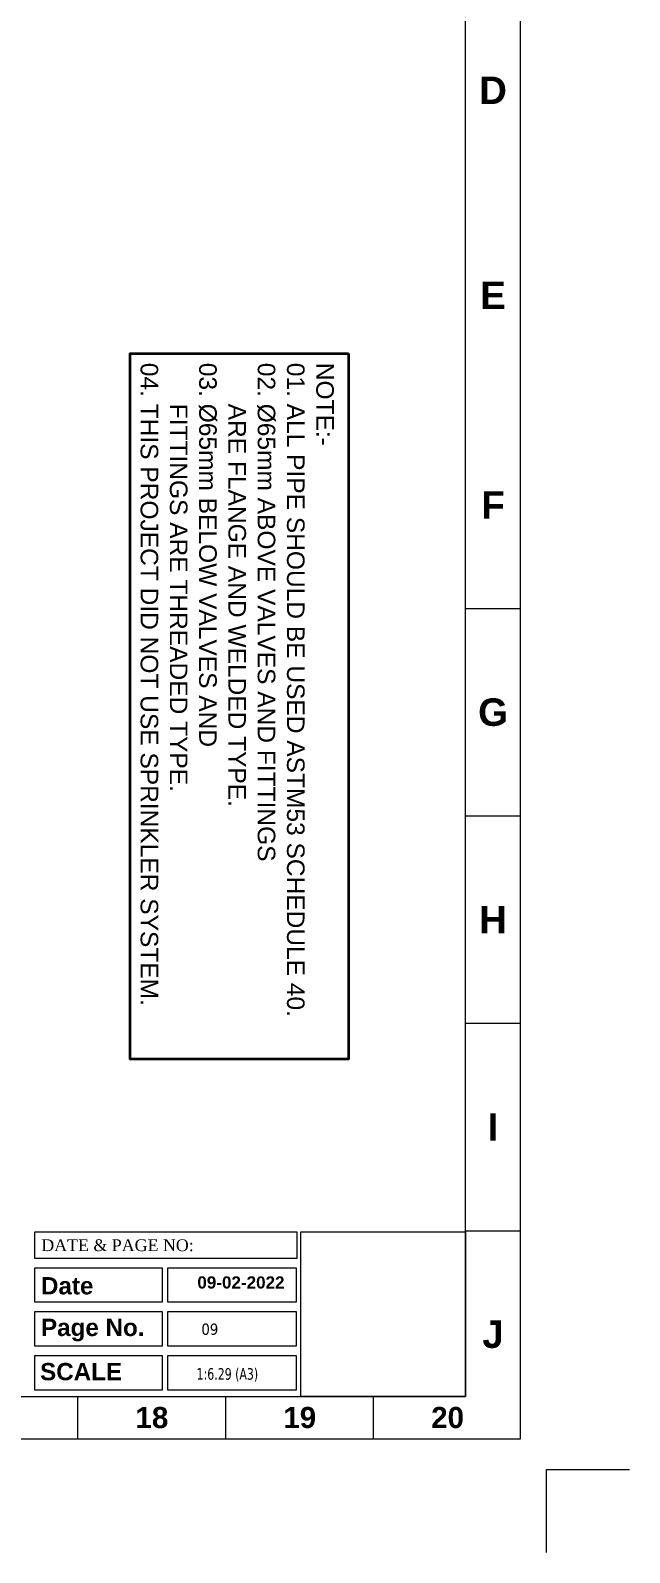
# Model space of a CAD drawing. Header units: inches. Extents: x -98933 to 1585249, y -3352739 to 192771.
# Drawn here: x 26292 to 26805, y 49140 to 50444 of the extents above; entities that cross this region are included whole.
import ezdxf

# ---------------------------------------------------------------- set-up
doc = ezdxf.new("R2010")
doc.units = ezdxf.units.IN
doc.header["$MEASUREMENT"] = 0
doc.layers.get('Defpoints').update_dxf_attribs({"lineweight": 0})
doc.layers.add('-TB', color=7, linetype='Continuous')
doc.layers.add('FIREFIGHTING', color=241, linetype='Continuous')
for name, color, linetype, lineweight in [('FF-VALVES', 170, 'Continuous', 18), ('Inline', 7, 'Continuous', 0), ('NI_TEXT', 144, 'Continuous', 15), ('Outline', 7, 'Continuous', 0), ('Scale', 7, 'Continuous', 0), ('Scale_Text', 7, 'Continuous', 0), ('SHEET', 186, 'Continuous', 35), ('TEXT_TITLEBOX', 7, 'Continuous', 13), ('Titelblk', 7, 'Continuous', 25), ('TITLE', 7, 'Continuous', 20)]:
    doc.layers.add(name, color=color, linetype=linetype, lineweight=lineweight)
doc.styles.add('AREAL', font='arial.ttf')
doc.styles.add('arial narrow', font='tahoma.ttf')
doc.styles.add('SHT-TEXT-1', font='times.ttf', dxfattribs={"height": 12})
doc.styles.get("Standard").update_dxf_attribs({"font": 'arialbd.ttf', "height": 24})

# ---------------------------------------------------------------- blocks, each defined once
blk = doc.blocks.new('www')
at = {"layer": 'SHEET', "color": 7}
blk.add_lwpolyline([(-53842.73, 39693.39), (-53450.73, 39693.39), (-53450.73, 39572.23), (-53842.73, 39572.23)], close=True, dxfattribs=at)
at = {"layer": 'NI_TEXT', "insert": (-53837.57, 39685.33), "char_height": 9.7537, "width": 1359.5649, "attachment_point": 1, "style": 'AREAL'}
blk.add_mtext('{\\C5;NOTE:-\\C96;\\P\\C0;01. ALL PIPE SHOULD BE USED ASTM53 SCHEDULE 40.\\P02. Ø65mm ABOVE VALVES AND FITTINGS \\P      ARE FLANGE AND WELDED TYPE.\\P03. Ø65mm BELOW VALVES AND \\P      FITTINGS ARE THREADED TYPE.\\P04. THIS PROJECT DID NOT USE SPRINKLER SYSTEM.}', dxfattribs=at)
blk = doc.blocks.new('PAGE')
at = {"layer": 'Inline', "color": 252, "lineweight": 15}
blk.add_lwpolyline([(178051640.63, 22656441.11), (178051640.63, 22657235.79), (178050505.36, 22657235.79), (178050505.36, 22656441.11)], close=True, dxfattribs=at)
at = {"layer": 'Outline', "color": 252, "lineweight": 15}
for p, q in [((178051662.57, 22656424.24), (178051662.57, 22657252.66)), ((178050483.42, 22656424.24), (178051662.57, 22656424.24))]:
    blk.add_line(p, q, dxfattribs=at)
at = {"layer": 'Scale', "color": 252, "lineweight": 9}
for p, q in [((178051640.63, 22656755.67), (178051662.57, 22656755.67)), ((178051640.63, 22656672.88), (178051662.57, 22656672.88)), ((178051640.63, 22656590.1), (178051662.57, 22656590.1)), ((178051640.63, 22656507.32), (178051662.57, 22656507.32)), ((178051640.63, 22656507.32), (178051662.57, 22656507.32)), ((178051640.63, 22656507.32), (178051662.57, 22656507.32)), ((178051485.98, 22656424.24), (178051485.98, 22656441.11)), ((178051544.98, 22656424.24), (178051544.98, 22656441.11)), ((178051603.97, 22656424.24), (178051603.97, 22656441.11))]:
    blk.add_line(p, q, dxfattribs=at)
at = {"layer": 'Scale_Text', "color": 252, "lineweight": 13, "attachment_point": 5}
for s, insert, char_height, width in [('D', (178051651.6, 22656962.62), 10.97, 8.3603), ('E', (178051651.6, 22656880.75), 10.97, 8.3603), ('F', (178051651.6, 22656797.06), 10.97, 8.3603), ('G', (178051651.6, 22656714.27), 10.97, 8.3603), ('H', (178051651.6, 22656631.49), 10.97, 8.3603), ('I', (178051651.6, 22656548.71), 10.97, 8.3603), ('J', (178051651.6, 22656465.93), 10.97, 8.3603), ('18', (178051515.48, 22656432.67), 8.435, 2.5102), ('19', (178051574.48, 22656432.67), 8.435, 2.5102), ('20', (178051633.47, 22656432.67), 8.435, 2.5102)]:
    blk.add_mtext(s, dxfattribs=dict(at, insert=insert, char_height=char_height, width=width))
blk = doc.blocks.new('Title')
at = {"layer": 'Defpoints', "color": 1, "ltscale": 10}
blk.add_lwpolyline([(-98623, -88042.4), (-98623, -87942.4), (-98523, -87942.4)], dxfattribs=at)
at = {"layer": 'Titelblk', "color": 3, "linetype": 'Continuous', "lineweight": 0, "xscale": 3.014611567961765, "yscale": 3.014611567959946, "zscale": 3.014611567966516}
blk.add_blockref('PAGE', (-536855255.8, -68388224), dxfattribs=at)

msp = doc.modelspace()

# ---------------------------------------------------------------- linework, layer by layer
at = {"layer": 'TEXT_TITLEBOX'}
for p, q in [((26295.87, 49392.23), (26295.87, 49414.9)), ((26295.87, 49414.9), (26520.26, 49414.9)), ((26520.26, 49414.9), (26520.26, 49392.23)), ((26523.6, 49273.93), (26523.6, 49414.9)), ((26523.6, 49414.9), (26664.56, 49414.9)), ((26664.56, 49414.9), (26664.56, 49273.93)), ((26520.26, 49392.23), (26295.87, 49392.23)), ((26295.87, 49354.59), (26295.87, 49384.28)), ((26295.87, 49384.28), (26404.97, 49384.28)), ((26404.97, 49384.28), (26404.97, 49354.59)), ((26409.61, 49354.59), (26409.61, 49384.28)), ((26409.61, 49384.28), (26519.69, 49384.28)), ((26519.69, 49384.28), (26519.69, 49354.59)), ((26404.97, 49354.59), (26295.87, 49354.59)), ((26295.87, 49316.95), (26295.87, 49346.64)), ((26295.87, 49346.64), (26404.97, 49346.64)), ((26404.97, 49346.64), (26404.97, 49316.95)), ((26519.69, 49354.59), (26409.61, 49354.59)), ((26409.61, 49316.95), (26409.61, 49346.64)), ((26409.61, 49346.64), (26519.69, 49346.64)), ((26519.69, 49346.64), (26519.69, 49316.95)), ((26404.97, 49316.95), (26295.87, 49316.95)), ((26519.69, 49316.95), (26409.61, 49316.95)), ((26295.87, 49279.31), (26295.87, 49309)), ((26295.87, 49309), (26404.97, 49309)), ((26404.97, 49309), (26404.97, 49279.31)), ((26409.61, 49279.31), (26409.61, 49309)), ((26409.61, 49309), (26519.69, 49309)), ((26519.69, 49309), (26519.69, 49279.31)), ((26404.97, 49279.31), (26295.87, 49279.31)), ((26519.69, 49279.31), (26409.61, 49279.31)), ((26664.56, 49273.93), (26523.6, 49273.93))]:
    msp.add_line(p, q, dxfattribs=at)

# ---------------------------------------------------------------- block references
at = {"layer": 'FIREFIGHTING', "color": 201, "xscale": 1.541805160435615, "yscale": 1.541805160435615, "zscale": 1.541805160450333, "rotation": 270}
msp.add_blockref('www', (-34635.21, -32847.59), dxfattribs=at)
at = {"layer": 'TITLE', "xscale": 0.7117836411130156, "yscale": 0.7117836411130156, "zscale": 0.7117836352222188}
msp.add_blockref('Title', (96932.06, 111807.33), dxfattribs=at)

# ---------------------------------------------------------------- texts
at = {"layer": '-TB', "lineweight": 0, "insert": (26438.43, 49336.43), "char_height": 9.65, "width": 34.2122, "attachment_point": 1, "style": 'arial narrow'}
msp.add_mtext('09', dxfattribs=at)
at = {"layer": 'FF-VALVES', "color": 7, "style": 'arial narrow', "width": 0.8}
msp.add_text('1:6.29 (A3)', height=9.937, dxfattribs=at).set_placement((26434.34, 49288.31))
at = {"layer": 'TEXT_TITLEBOX', "lineweight": 25, "style": 'SHT-TEXT-1'}
msp.add_text('DATE & PAGE NO:', height=10.1308, dxfattribs=at).set_placement((26301.37, 49398.44))
at = {"layer": 'TEXT_TITLEBOX', "lineweight": 25}
for s, height, p in [('Date', 14.829, (26301.07, 49361.38)), ('09-02-2022', 10.451, (26434.95, 49366.39)), ('Page No.', 14.829, (26301.09, 49325.69))]:
    msp.add_text(s, height=height, dxfattribs=at).set_placement(p)
at = {"layer": 'TEXT_TITLEBOX', "color": 1, "lineweight": 25}
msp.add_text('SCALE', height=14.829, dxfattribs=at).set_placement((26300.31, 49287.82))

doc.saveas('drawing.dxf')
